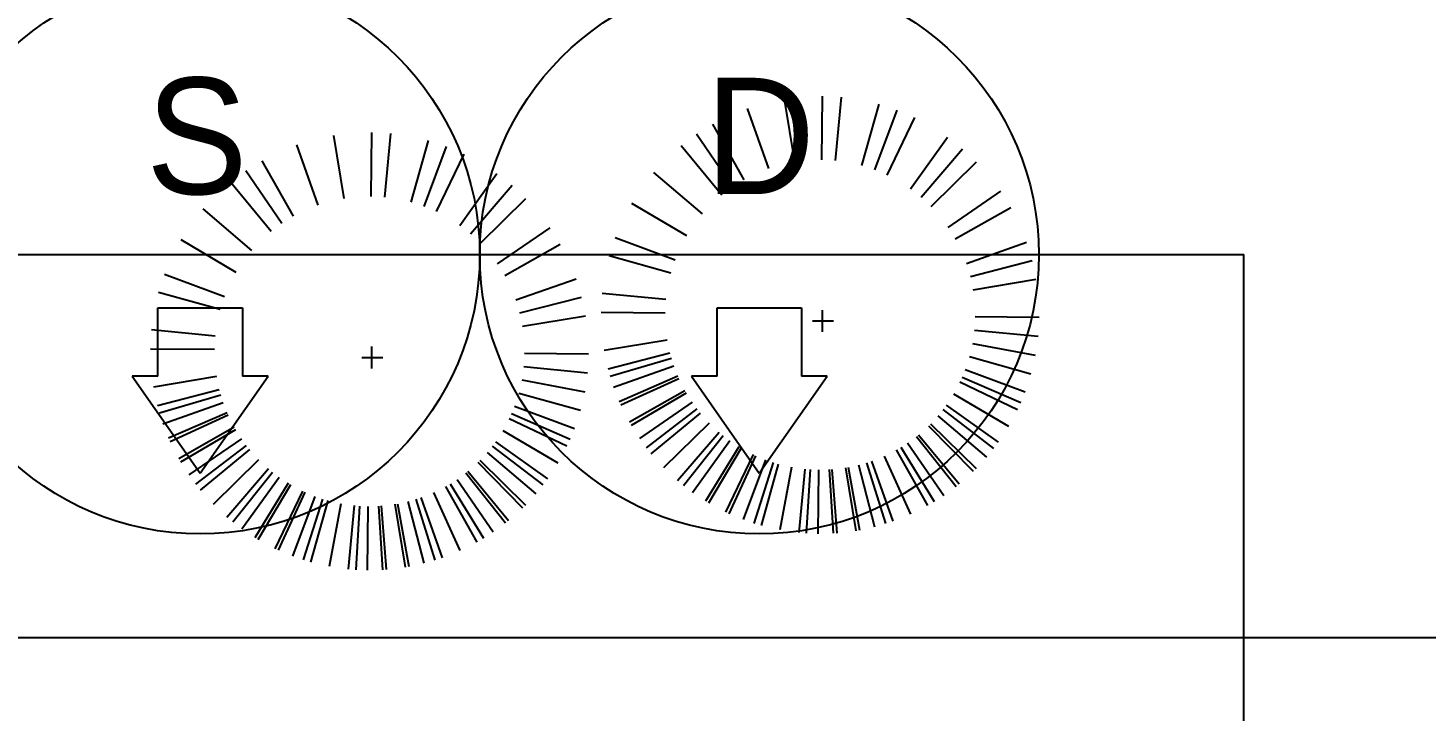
# Model space of a CAD drawing. Header units: millimetres. Extents: x 83956 to 461956, y 36707 to 125807.
# Drawn here: x 95386 to 98386, y 58039 to 59506 of the extents above; entities that cross this region are included whole.
import ezdxf

# ---------------------------------------------------------------- set-up
doc = ezdxf.new("R2010")
doc.units = ezdxf.units.MM
doc.header["$LTSCALE"] = 100
doc.header["$MEASUREMENT"] = 0
for name, color, linetype in [('ARCH', 9, 'CONTINUOUS'), ('PIPE', 3, 'CONTINUOUS'), ('SIMBOL', 7, 'CONTINUOUS')]:
    doc.layers.add(name, color=color, linetype=linetype)
doc.styles.add('gr', font='Gulim.ttf')

msp = doc.modelspace()

# ---------------------------------------------------------------- linework, layer by layer
at = {"layer": 'ARCH'}
for p, q in [((97089.8, 59222.5), (97091.1, 59359.5)), ((97118.8, 59220.9), (97132, 59357.3)), ((96975.7, 59203.7), (96930.1, 59332.9)), ((97031.9, 59218), (97009.4, 59353.2)), ((97175.8, 59210.1), (97212.5, 59342.2)), ((97203.4, 59201.1), (97251.5, 59329.4)), ((96922.9, 59179.7), (96855.5, 59299.1)), ((97230.1, 59189.7), (97289.2, 59313.4)), ((96064.7, 59139.7), (96042.2, 59274.9)), ((96122.6, 59144.1), (96123.9, 59281.1)), ((96151.6, 59142.5), (96164.8, 59278.9)), ((96208.6, 59131.8), (96245.3, 59263.8)), ((96898.2, 59164.4), (96820.7, 59277.4)), ((97280, 59160.1), (97359.7, 59271.6)), ((96008.5, 59125.3), (95962.8, 59254.5)), ((96236.2, 59122.7), (96284.3, 59251.1)), ((96262.9, 59111.3), (96322, 59235)), ((96875, 59147), (96787.9, 59252.8)), ((97302.9, 59142.2), (97391.9, 59246.3)), ((95955.7, 59101.3), (95888.2, 59220.7)), ((97324, 59122.3), (97421.9, 59218.3)), ((95907.8, 59068.6), (95820.7, 59174.4)), ((95931, 59086), (95853.4, 59199)), ((96312.8, 59081.7), (96392.5, 59193.3)), ((96833.5, 59106.4), (96729.3, 59195.5)), ((96335.6, 59063.8), (96424.7, 59168)), ((97360.8, 59077.5), (97473.8, 59155)), ((95866.3, 59028), (95762.1, 59117.1)), ((96356.8, 59043.9), (96454.6, 59139.9)), ((96799.7, 59059.3), (96681.6, 59128.9)), ((97376.2, 59052.8), (97495.5, 59120.2)), ((96393.6, 58999.1), (96506.6, 59076.6)), ((96774.6, 59007), (96646.2, 59055.1)), ((95832.5, 58980.9), (95714.4, 59050.5)), ((96409, 58974.4), (96528.3, 59041.8)), ((97400.1, 58999.9), (97529.3, 59045.6)), ((96765.5, 58979.4), (96633.5, 59016.1)), ((97408.5, 58972.2), (97541.2, 59006.4)), ((95807.4, 58928.6), (95679, 58976.7)), ((96432.9, 58921.6), (96562.1, 58967.2)), ((97414.5, 58943.7), (97549.7, 58966.3)), ((95798.3, 58901), (95666.3, 58937.7)), ((96754.8, 58922.4), (96618.4, 58935.6)), ((96441.3, 58893.8), (96574, 58928)), ((96447.3, 58865.3), (96582.5, 58887.9)), ((96753.2, 58893.4), (96616.2, 58894.6)), ((97069.7, 58876.5), (97114.6, 58876.5)), ((97090.1, 58899.8), (97090.1, 58853.1)), ((97418.9, 58885.9), (97555.9, 58884.6)), ((95787.6, 58844), (95651.2, 58857.2)), ((97417.3, 58856.9), (97553.7, 58843.7)), ((95786, 58815), (95649, 58816.3)), ((96122.9, 58821.4), (96122.9, 58774.8)), ((96757.6, 58835.5), (96622.4, 58813)), ((97413.2, 58828.1), (97547.9, 58803.1)), ((96102.5, 58798.1), (96147.4, 58798.1)), ((96451.7, 58807.5), (96588.7, 58806.2)), ((96763.6, 58807.1), (96630.9, 58772.9)), ((96766.7, 58795.9), (96635.2, 58757)), ((97406.6, 58799.9), (97538.6, 58763.2)), ((95790.4, 58757.1), (95655.2, 58734.6)), ((96450.1, 58778.5), (96586.5, 58765.3)), ((96772, 58779.3), (96642.8, 58733.6)), ((96780.5, 58757.7), (96654.8, 58703.1)), ((97391, 58756.1), (97516.6, 58701.4)), ((97397.5, 58772.3), (97525.9, 58724.2)), ((95796.4, 58728.7), (95663.7, 58694.5)), ((96446, 58749.8), (96580.7, 58724.7)), ((96782.8, 58752.4), (96658.1, 58695.6)), ((96795.9, 58726.4), (96676.6, 58659)), ((97386.1, 58745.6), (97509.8, 58686.5)), ((95799.5, 58717.5), (95668, 58678.7)), ((95804.8, 58700.9), (95675.6, 58655.2)), ((96430.3, 58693.9), (96558.7, 58645.8)), ((96439.4, 58721.5), (96571.4, 58684.8)), ((96798.8, 58721.4), (96680.7, 58651.9)), ((96811.3, 58701.8), (96698.3, 58624.2)), ((97356.5, 58695.7), (97468.1, 58616)), ((97372.4, 58720), (97490.5, 58650.3)), ((97372.4, 58720), (97490.5, 58650.3)), ((95813.3, 58679.3), (95687.5, 58624.7)), ((95815.6, 58674), (95690.9, 58617.2)), ((96418.9, 58667.2), (96542.6, 58608.1)), ((96423.8, 58677.7), (96549.4, 58623)), ((96821.5, 58687.7), (96712.7, 58604.3)), ((96828.7, 58678.5), (96722.9, 58591.4)), ((97338.6, 58672.8), (97442.8, 58583.7)), ((97349.6, 58686.3), (97458.3, 58602.8)), ((95828.7, 58648.1), (95709.4, 58580.6)), ((95831.6, 58643), (95713.5, 58573.5)), ((96405.2, 58641.6), (96523.3, 58571.9)), ((96405.2, 58641.6), (96523.3, 58571.9)), ((96848.1, 58656.9), (96750.2, 58560.9)), ((96848.1, 58656.9), (96750.2, 58560.9)), ((96869.2, 58637.1), (96780.2, 58532.9)), ((97318.8, 58651.6), (97414.8, 58553.8)), ((97322.9, 58655.7), (97420.6, 58559.6)), ((95844.1, 58623.4), (95731.1, 58545.8)), ((95854.3, 58609.3), (95745.5, 58525.9)), ((96382.4, 58607.9), (96491.1, 58524.4)), ((96389.3, 58617.3), (96500.9, 58537.6)), ((96878.2, 58629.6), (96792.8, 58522.4)), ((96892.1, 58619.1), (96812.4, 58507.6)), ((96911.4, 58606.3), (96839.7, 58489.4)), ((96916.4, 58603.3), (96846.8, 58485.2)), ((97259.3, 58605.4), (97330.8, 58488.5)), ((97273.9, 58614.8), (97351.5, 58501.8)), ((97292.6, 58628.6), (97377.9, 58521.3)), ((97297.1, 58632.3), (97384.2, 58526.4)), ((95861.5, 58600.2), (95755.7, 58513)), ((95880.8, 58578.5), (95783, 58482.5)), ((95880.8, 58578.5), (95783, 58482.5)), ((96351.5, 58573.2), (96447.5, 58475.4)), ((96355.7, 58577.3), (96453.4, 58481.2)), ((96371.4, 58594.4), (96475.6, 58505.4)), ((96942, 58589.6), (96882.9, 58465.9)), ((96947.3, 58587.1), (96890.3, 58462.4)), ((96968.7, 58578.1), (96920.6, 58449.8)), ((97196.4, 58575.6), (97242, 58446.4)), ((97223.3, 58586.4), (97280.1, 58461.6)), ((97223.3, 58586.4), (97280.1, 58461.6)), ((97249.2, 58599.5), (97316.6, 58480.2)), ((95902, 58558.7), (95813, 58454.5)), ((95911, 58551.3), (95825.6, 58444.1)), ((96325.4, 58550.2), (96410.6, 58442.9)), ((96329.9, 58553.9), (96417, 58448.1)), ((96985.2, 58572.4), (96943.9, 58441.7)), ((96996.3, 58569.1), (96959.6, 58437)), ((97024.6, 58562.5), (96999.5, 58427.7)), ((97024.6, 58562.5), (96999.5, 58427.7)), ((97053.3, 58558.4), (97040.1, 58422)), ((97064.9, 58557.4), (97056.4, 58420.6)), ((97082.3, 58556.8), (97081, 58419.7)), ((97105.5, 58557.3), (97113.8, 58420.5)), ((97111.3, 58557.7), (97122, 58421.1)), ((97140.2, 58561.2), (97162.7, 58426)), ((97145.9, 58562.2), (97170.8, 58427.4)), ((97168.6, 58567.2), (97202.8, 58434.4)), ((97185.3, 58571.9), (97226.5, 58441.2)), ((95924.9, 58540.7), (95845.2, 58429.2)), ((95944.2, 58527.9), (95872.5, 58411.1)), ((95949.2, 58524.9), (95879.5, 58406.8)), ((96282, 58521.1), (96349.4, 58401.8)), ((96292, 58527), (96363.6, 58410.1)), ((96306.7, 58536.4), (96384.2, 58423.4)), ((95974.8, 58511.2), (95915.7, 58387.5)), ((95980, 58508.7), (95923.1, 58384)), ((96001.5, 58499.8), (95953.4, 58371.4)), ((96018, 58494), (95976.7, 58363.4)), ((96029.1, 58490.7), (95992.4, 58358.7)), ((96057.4, 58484.1), (96032.3, 58349.4)), ((96057.4, 58484.1), (96032.3, 58349.4)), ((96178.7, 58483.8), (96203.6, 58349)), ((96201.4, 58488.8), (96235.6, 58356.1)), ((96218.1, 58493.5), (96259.3, 58362.8)), ((96229.2, 58497.2), (96274.8, 58368)), ((96256.1, 58508), (96312.9, 58383.3)), ((96256.1, 58508), (96312.9, 58383.3)), ((96086.1, 58480), (96072.9, 58343.6)), ((96097.7, 58479.1), (96089.2, 58342.3)), ((96115.1, 58478.4), (96113.8, 58341.4)), ((96138.3, 58479), (96146.6, 58342.1)), ((96144.1, 58479.3), (96154.8, 58342.7)), ((96172.9, 58482.8), (96195.5, 58347.6))]:
    msp.add_line(p, q, dxfattribs=at)
at = {"layer": 'PIPE', "color": 1, "ltscale": 2}
for p in [(97555.4, 59019.1), (97995.3, 56391.1)]:
    msp.add_line(p, (97995.3, 59019.1), dxfattribs=at)
at = {"layer": 'PIPE', "ltscale": 2}
msp.add_line((94769.8, 58196.9), (102864.7, 58196.9), dxfattribs=at)
at = {"layer": 'SIMBOL', "color": 1}
for p, q in [((95155.4, 59019.1), (96355.4, 59019.1)), ((96355.4, 59019.1), (97555.4, 59019.1))]:
    msp.add_line(p, q, dxfattribs=at)
at = {"layer": 'SIMBOL', "color": 2}
for p, q in [((95664.9, 58757.8), (95664.9, 58904.5)), ((95664.9, 58904.5), (95846, 58904.5)), ((95846, 58904.5), (95846, 58757.8)), ((96864.9, 58757.8), (96864.9, 58904.5)), ((96864.9, 58904.5), (97046, 58904.5)), ((97046, 58904.5), (97046, 58757.8)), ((95664.9, 58757.8), (95609.7, 58757.8)), ((95609.7, 58757.8), (95755.4, 58549.5)), ((95755.4, 58549.5), (95901.2, 58757.8)), ((95901.2, 58757.8), (95846, 58757.8)), ((96864.9, 58757.8), (96809.7, 58757.8)), ((96809.7, 58757.8), (96955.4, 58549.5)), ((96955.4, 58549.5), (97101.2, 58757.8)), ((97101.2, 58757.8), (97046, 58757.8))]:
    msp.add_line(p, q, dxfattribs=at)
for centre in [(95755.4, 59019.1), (96955.4, 59019.1)]:
    msp.add_circle(centre, 600, dxfattribs=at)

# ---------------------------------------------------------------- texts
at = {"layer": 'SIMBOL', "color": 2, "style": 'gr'}
for s, p in [('S', (95639.2, 59149)), ('D', (96839.2, 59149))]:
    msp.add_text(s, height=250, dxfattribs=at).set_placement(p)

doc.saveas('drawing.dxf')
